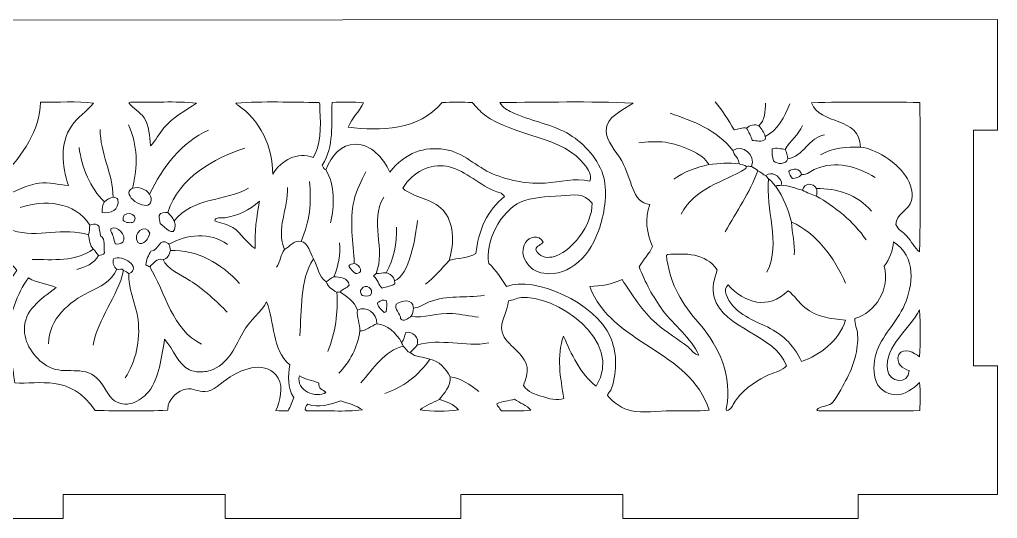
# Model space of a CAD drawing. Header units: centimetres. Extents: x -52.9 to 15.2, y -14.8 to 15.
# Drawn here: x -4.07 to 8.23, y 8.72 to 14.99 of the extents above; entities that cross this region are included whole.
import ezdxf

# ---------------------------------------------------------------- set-up
doc = ezdxf.new("R2010")
doc.units = ezdxf.units.CM
doc.header["$MEASUREMENT"] = 0
doc.layers.add('Camada 1', color=7, linetype='Continuous')

msp = doc.modelspace()

# ---------------------------------------------------------------- linework, layer by layer
at = {"layer": 'Camada 1', "lineweight": 9}
for points, knots in [([(-8.23961, 14.98022), (-8.23961, 14.98022), (-8.2396, 13.59937), (-8.2396, 13.59937), (-8.2396, 13.59937), (-8.2396, 13.59937), (-7.93961, 13.59937), (-7.93961, 13.59937), (-7.93961, 13.59937), (-7.93961, 13.59937), (-7.93961, 10.63598), (-7.93961, 10.63598), (-7.93961, 10.63598), (-7.93961, 10.63598), (-8.23959, 10.63598), (-8.23959, 10.63598), (-8.23959, 10.63598), (-8.23959, 10.63598), (-8.23958, 9.02087), (-8.23958, 9.02087), (-8.23958, 9.02087), (-8.23958, 9.02087), (-6.4817, 9.02086), (-6.4817, 9.02086), (-6.4817, 9.02086), (-6.4817, 9.02086), (-6.4817, 8.72079), (-6.4817, 8.72079), (-6.4817, 8.72079), (-6.4817, 8.72079), (-3.51831, 8.72079), (-3.51831, 8.72079), (-3.51831, 8.72079), (-3.51831, 8.72079), (-3.51831, 9.02084), (-3.51831, 9.02084), (-3.51831, 9.02084), (-3.51831, 9.02084), (-1.4817, 9.02083), (-1.4817, 9.02083), (-1.4817, 9.02083), (-1.4817, 9.02083), (-1.4817, 8.72079), (-1.4817, 8.72079), (-1.4817, 8.72079), (-1.4817, 8.72079), (1.48169, 8.72079), (1.48169, 8.72079), (1.48169, 8.72079), (1.48169, 8.72079), (1.48169, 9.02081), (1.48169, 9.02081), (1.48169, 9.02081), (1.48169, 9.02081), (3.5183, 9.0208), (3.5183, 9.0208), (3.5183, 9.0208), (3.5183, 9.0208), (3.5183, 8.72079), (3.5183, 8.72079), (3.5183, 8.72079), (3.5183, 8.72079), (6.48169, 8.72079), (6.48169, 8.72079), (6.48169, 8.72079), (6.48169, 8.72079), (6.48169, 9.02079), (6.48169, 9.02079), (6.48169, 9.02079), (6.48169, 9.02079), (8.23129, 9.02078), (8.23129, 9.02078), (8.23129, 9.02078), (8.23129, 9.02078), (8.23128, 10.63598), (8.23128, 10.63598), (8.23128, 10.63598), (8.23128, 10.63598), (7.93129, 10.63598), (7.93129, 10.63598), (7.93129, 10.63598), (7.93129, 10.63598), (7.93129, 13.59937), (7.93129, 13.59937), (7.93129, 13.59937), (7.93129, 13.59937), (8.23127, 13.59937), (8.23127, 13.59937), (8.23127, 13.59937), (8.23127, 13.59937), (8.23126, 14.98645), (8.23126, 14.98645), (8.23126, 14.98645), (8.23126, 14.98645), (-8.23961, 14.98022), (-8.23961, 14.98022)], [0, 0, 0, 0, 0.04, 0.04, 0.04, 0.04, 0.08, 0.08, 0.08, 0.08, 0.12, 0.12, 0.12, 0.12, 0.16, 0.16, 0.16, 0.16, 0.2, 0.2, 0.2, 0.2, 0.24, 0.24, 0.24, 0.24, 0.28, 0.28, 0.28, 0.28, 0.32, 0.32, 0.32, 0.32, 0.36, 0.36, 0.36, 0.36, 0.4, 0.4, 0.4, 0.4, 0.44, 0.44, 0.44, 0.44, 0.48, 0.48, 0.48, 0.48, 0.52, 0.52, 0.52, 0.52, 0.56, 0.56, 0.56, 0.56, 0.6, 0.6, 0.6, 0.6, 0.64, 0.64, 0.64, 0.64, 0.68, 0.68, 0.68, 0.68, 0.72, 0.72, 0.72, 0.72, 0.76, 0.76, 0.76, 0.76, 0.8, 0.8, 0.8, 0.8, 0.84, 0.84, 0.84, 0.84, 0.88, 0.88, 0.88, 0.88, 0.92, 0.92, 0.92, 0.92, 1, 1, 1, 1]), ([(-2.66923, 13.94949), (-2.6808, 13.94864), (-2.68965, 13.94437), (-2.69365, 13.94017), (-2.69365, 13.94017), (-2.63314, 13.87124), (-2.55484, 13.82897), (-2.50156, 13.75256), (-2.50156, 13.75256), (-2.42882, 13.64821), (-2.43575, 13.52777), (-2.42142, 13.40225), (-2.42142, 13.40225), (-2.35213, 13.46523), (-2.31524, 13.55448), (-2.25302, 13.62556), (-2.25302, 13.62556), (-2.13456, 13.76096), (-1.98039, 13.8421), (-1.83984, 13.93823), (-1.83984, 13.93823), (-2.10967, 13.96441), (-2.39388, 13.94208), (-2.66923, 13.94948)], [0, 0, 0, 0, 0.14285714, 0.14285714, 0.14285714, 0.14285714, 0.28571429, 0.28571429, 0.28571429, 0.28571429, 0.42857143, 0.42857143, 0.42857143, 0.42857143, 0.57142857, 0.57142857, 0.57142857, 0.57142857, 0.71428571, 0.71428571, 0.71428571, 0.71428571, 1, 1, 1, 1]), ([(1.3368, 11.96236), (1.44425, 11.99372), (1.57955, 11.98814), (1.67185, 12.04678), (1.67185, 12.04678), (1.7016, 12.32674), (1.81477, 12.60145), (2.03316, 12.76369), (2.03316, 12.76369), (1.99845, 12.81781), (1.94813, 12.81491), (1.89327, 12.83915), (1.89327, 12.83915), (1.70291, 12.92311), (1.49994, 13.11481), (1.30428, 13.14462), (1.30428, 13.14462), (1.09556, 13.17641), (0.8865, 13.08169), (0.75124, 12.8678), (0.75124, 12.8678), (0.90264, 12.74203), (1.1214, 12.74231), (1.25893, 12.59245), (1.25893, 12.59245), (1.39318, 12.44612), (1.40471, 12.193), (1.33679, 11.96236)], [0, 0, 0, 0, 0.125, 0.125, 0.125, 0.125, 0.25, 0.25, 0.25, 0.25, 0.375, 0.375, 0.375, 0.375, 0.5, 0.5, 0.5, 0.5, 0.625, 0.625, 0.625, 0.625, 0.75, 0.75, 0.75, 0.75, 1, 1, 1, 1]), ([(-0.54709, 10.51202), (-0.47432, 10.46263), (-0.38051, 10.45822), (-0.30385, 10.41984), (-0.30385, 10.41984), (-0.31388, 10.35171), (-0.25382, 10.33549), (-0.21398, 10.30427), (-0.21398, 10.30427), (-0.33353, 10.22306), (-0.5964, 10.32684), (-0.5471, 10.51202)], [0, 0, 0, 0, 0.25, 0.25, 0.25, 0.25, 0.5, 0.5, 0.5, 0.5, 1, 1, 1, 1])]:
    msp.add_open_spline(points, degree=3, knots=knots, dxfattribs=at)
at = {"layer": 'Camada 1', "color": 250, "lineweight": 9}
for points, knots in [([(-5.84061, 13.44572), (-5.58933, 13.33061), (-5.14318, 13.29551), (-4.88584, 13.03029), (-4.88584, 13.03029), (-4.66137, 12.7989), (-4.60513, 12.48941), (-4.574, 12.16245), (-4.574, 12.16245), (-4.5521, 11.93269), (-4.53189, 11.71153), (-4.57265, 11.48), (-4.57265, 11.48), (-4.51227, 11.40497), (-4.42736, 11.33805), (-4.36826, 11.25804), (-4.36826, 11.25804), (-4.26955, 11.43781), (-4.22616, 11.66405), (-4.10315, 11.83603), (-4.10315, 11.83603), (-4.15677, 11.91498), (-4.20025, 11.93883), (-4.24904, 11.99591), (-4.24904, 11.99591), (-4.44018, 12.21953), (-4.46861, 12.58138), (-4.25406, 12.75293), (-4.25406, 12.75293), (-4.15184, 12.83467), (-3.95142, 12.91475), (-3.81846, 12.93299), (-3.81846, 12.93299), (-3.69434, 12.95), (-3.58123, 12.91316), (-3.45271, 12.9017), (-3.45271, 12.9017), (-3.53531, 13.15401), (-3.56348, 13.42575), (-3.41415, 13.64754), (-3.41415, 13.64754), (-3.33756, 13.76128), (-3.22623, 13.83176), (-3.13537, 13.93449), (-3.13537, 13.93449), (-3.34512, 13.96892), (-3.58435, 13.94045), (-3.80531, 13.94885), (-3.80531, 13.94885), (-3.80462, 13.59311), (-4.04327, 13.27801), (-4.26275, 13.03099), (-4.26275, 13.03099), (-4.41093, 13.2876), (-4.5593, 13.68695), (-4.31688, 13.93996), (-4.31688, 13.93996), (-4.46086, 13.95714), (-4.62974, 13.94948), (-4.79926, 13.94948), (-4.79926, 13.94948), (-4.96164, 13.94949), (-5.13867, 13.97457), (-5.27396, 13.94751), (-5.27396, 13.94751), (-5.35076, 13.93213), (-5.45816, 13.89209), (-5.49115, 13.80086), (-5.49115, 13.80086), (-5.21912, 13.88503), (-4.8836, 13.93029), (-4.61492, 13.80506), (-4.61492, 13.80506), (-4.64349, 13.73023), (-4.64644, 13.64602), (-4.66827, 13.57116), (-4.66827, 13.57116), (-4.92959, 13.66331), (-5.25886, 13.717), (-5.53349, 13.64116), (-5.53349, 13.64116), (-5.64651, 13.60994), (-5.76985, 13.56242), (-5.84865, 13.46145), (-5.84865, 13.46145), (-5.84758, 13.45644), (-5.84416, 13.45108), (-5.84061, 13.44572)], [0, 0, 0, 0, 0.04347826, 0.04347826, 0.04347826, 0.04347826, 0.08695652, 0.08695652, 0.08695652, 0.08695652, 0.13043478, 0.13043478, 0.13043478, 0.13043478, 0.17391304, 0.17391304, 0.17391304, 0.17391304, 0.2173913, 0.2173913, 0.2173913, 0.2173913, 0.26086957, 0.26086957, 0.26086957, 0.26086957, 0.30434783, 0.30434783, 0.30434783, 0.30434783, 0.34782609, 0.34782609, 0.34782609, 0.34782609, 0.39130435, 0.39130435, 0.39130435, 0.39130435, 0.43478261, 0.43478261, 0.43478261, 0.43478261, 0.47826087, 0.47826087, 0.47826087, 0.47826087, 0.52173913, 0.52173913, 0.52173913, 0.52173913, 0.56521739, 0.56521739, 0.56521739, 0.56521739, 0.60869565, 0.60869565, 0.60869565, 0.60869565, 0.65217391, 0.65217391, 0.65217391, 0.65217391, 0.69565217, 0.69565217, 0.69565217, 0.69565217, 0.73913043, 0.73913043, 0.73913043, 0.73913043, 0.7826087, 0.7826087, 0.7826087, 0.7826087, 0.82608696, 0.82608696, 0.82608696, 0.82608696, 0.86956522, 0.86956522, 0.86956522, 0.86956522, 0.91304348, 0.91304348, 0.91304348, 0.91304348, 1, 1, 1, 1]), ([(-1.32022, 13.91139), (-1.33429, 13.91791), (-1.34063, 13.92842), (-1.3449, 13.93823), (-1.3449, 13.93823), (-1.00255, 13.96257), (-0.64465, 13.94578), (-0.29748, 13.94666), (-0.29748, 13.94666), (-0.28258, 13.91781), (-0.29498, 13.87974), (-0.29027, 13.84736), (-0.29027, 13.84736), (-0.27548, 13.64514), (-0.27834, 13.3856), (-0.37603, 13.25592), (-0.37603, 13.25592), (-0.57034, 13.32539), (-0.77492, 13.22438), (-0.8831, 13.04584), (-0.8831, 13.04584), (-0.8758, 13.37894), (-1.04706, 13.7309), (-1.32022, 13.91138)], [0, 0, 0, 0, 0.14285714, 0.14285714, 0.14285714, 0.14285714, 0.28571429, 0.28571429, 0.28571429, 0.28571429, 0.42857143, 0.42857143, 0.42857143, 0.42857143, 0.57142857, 0.57142857, 0.57142857, 0.57142857, 0.71428571, 0.71428571, 0.71428571, 0.71428571, 1, 1, 1, 1]), ([(-0.21405, 13.09982), (-0.14111, 13.28221), (-0.02077, 13.42049), (0.15506, 13.42028), (0.15506, 13.42028), (0.35498, 13.42011), (0.50165, 13.25427), (0.591, 13.06962), (0.591, 13.06962), (0.78246, 13.322), (1.03034, 13.3928), (1.27973, 13.35636), (1.27973, 13.35636), (1.50826, 13.32299), (1.68756, 13.13005), (1.88288, 13.04958), (1.88288, 13.04958), (2.09493, 12.96224), (2.33439, 12.91641), (2.54477, 12.93345), (2.54477, 12.93345), (2.73164, 12.94858), (2.91456, 12.99952), (3.10594, 12.95719), (3.10594, 12.95719), (3.13085, 13.03625), (3.08167, 13.10338), (3.04864, 13.14938), (3.04864, 13.14938), (2.77612, 13.52908), (2.15768, 13.5089), (1.77996, 13.79077), (1.77996, 13.79077), (1.72294, 13.83335), (1.67652, 13.88803), (1.62727, 13.94402), (1.62727, 13.94402), (1.50286, 13.95255), (1.37033, 13.95421), (1.24666, 13.94324), (1.24666, 13.94324), (0.95405, 13.59272), (0.46651, 13.58559), (0.06588, 13.63593), (0.06588, 13.63593), (0.11684, 13.74138), (0.20167, 13.83518), (0.25876, 13.93992), (0.25876, 13.93992), (0.13146, 13.96007), (-0.0067, 13.94712), (-0.13732, 13.94659), (-0.13732, 13.94659), (-0.14653, 13.67993), (-0.10935, 13.39195), (-0.25921, 13.15838), (-0.25921, 13.15838), (-0.25583, 13.13383), (-0.23696, 13.10793), (-0.21405, 13.09982)], [0, 0, 0, 0, 0.0625, 0.0625, 0.0625, 0.0625, 0.125, 0.125, 0.125, 0.125, 0.1875, 0.1875, 0.1875, 0.1875, 0.25, 0.25, 0.25, 0.25, 0.3125, 0.3125, 0.3125, 0.3125, 0.375, 0.375, 0.375, 0.375, 0.4375, 0.4375, 0.4375, 0.4375, 0.5, 0.5, 0.5, 0.5, 0.5625, 0.5625, 0.5625, 0.5625, 0.625, 0.625, 0.625, 0.625, 0.6875, 0.6875, 0.6875, 0.6875, 0.75, 0.75, 0.75, 0.75, 0.8125, 0.8125, 0.8125, 0.8125, 0.875, 0.875, 0.875, 0.875, 1, 1, 1, 1]), ([(1.83542, 11.92172), (1.92891, 11.84577), (1.98791, 11.72674), (2.05644, 11.6347), (2.05644, 11.6347), (2.40612, 11.772), (3.17375, 11.43203), (3.36407, 10.99878), (3.36407, 10.99878), (3.44066, 10.8244), (3.45505, 10.58444), (3.37952, 10.35517), (3.37952, 10.35517), (3.36847, 10.32014), (3.33387, 10.29922), (3.32627, 10.26338), (3.32627, 10.26338), (3.40401, 10.17342), (3.51938, 10.09475), (3.627, 10.07249), (3.627, 10.07249), (3.76362, 10.04423), (3.97192, 10.07175), (4.12323, 10.07175), (4.12323, 10.07175), (4.29406, 10.07175), (4.45969, 10.06448), (4.60679, 10.08071), (4.60679, 10.08071), (4.35983, 10.84321), (3.38314, 10.90096), (3.10305, 11.63251), (3.10305, 11.63251), (3.24048, 11.64126), (3.38323, 11.65742), (3.50985, 11.72229), (3.50985, 11.72229), (3.64115, 11.52608), (3.76237, 11.32425), (3.94177, 11.16825), (3.94177, 11.16825), (4.06916, 11.05745), (4.22098, 10.97232), (4.34408, 10.87012), (4.34408, 10.87012), (4.38419, 10.83686), (4.4183, 10.77519), (4.47583, 10.77124), (4.47583, 10.77124), (4.37416, 10.99423), (4.16553, 11.13901), (4.0205, 11.33752), (4.0205, 11.33752), (3.8976, 11.50572), (3.80162, 11.68193), (3.72529, 11.88143), (3.72529, 11.88143), (3.77355, 11.97047), (3.85378, 12.04223), (3.89484, 12.13712), (3.89484, 12.13712), (3.82009, 12.30148), (3.79112, 12.49191), (3.85947, 12.66315), (3.85947, 12.66315), (3.62961, 12.68972), (3.6364, 12.98809), (3.5063, 13.2107), (3.5063, 13.2107), (3.43245, 13.33703), (3.30878, 13.4599), (3.31072, 13.58972), (3.31072, 13.58972), (3.31346, 13.7731), (3.51492, 13.83959), (3.6509, 13.93823), (3.6509, 13.93823), (3.0992, 13.96123), (2.53063, 13.94839), (1.97498, 13.94469), (1.97498, 13.94469), (2.01539, 13.87226), (2.06939, 13.85071), (2.12468, 13.82386), (2.12468, 13.82386), (2.35296, 13.71295), (2.59318, 13.68328), (2.81385, 13.56199), (2.81385, 13.56199), (3.00148, 13.45888), (3.19353, 13.26979), (3.27039, 13.03851), (3.27039, 13.03851), (3.33367, 12.84804), (3.29222, 12.57196), (3.2289, 12.37338), (3.2289, 12.37338), (3.1233, 12.04198), (2.86138, 11.752), (2.52515, 11.79941), (2.52515, 11.79941), (2.33157, 11.82672), (2.2013, 12.0278), (2.29511, 12.18447), (2.29511, 12.18447), (2.33919, 12.25809), (2.46614, 12.2928), (2.51725, 12.19544), (2.51725, 12.19544), (2.49849, 12.15141), (2.42965, 12.15353), (2.42663, 12.09578), (2.42663, 12.09578), (2.46828, 11.99926), (2.55959, 11.99266), (2.62567, 12.00413), (2.62567, 12.00413), (2.87245, 12.04703), (3.14364, 12.41758), (3.13273, 12.68005), (3.13273, 12.68005), (3.0325, 12.81576), (2.90671, 12.78189), (2.74005, 12.77315), (2.74005, 12.77315), (2.56308, 12.76387), (2.3552, 12.74708), (2.24035, 12.69765), (2.24035, 12.69765), (1.98025, 12.58561), (1.77727, 12.17515), (1.83541, 11.92172)], [0, 0, 0, 0, 0.02941176, 0.02941176, 0.02941176, 0.02941176, 0.05882353, 0.05882353, 0.05882353, 0.05882353, 0.08823529, 0.08823529, 0.08823529, 0.08823529, 0.11764706, 0.11764706, 0.11764706, 0.11764706, 0.14705882, 0.14705882, 0.14705882, 0.14705882, 0.17647059, 0.17647059, 0.17647059, 0.17647059, 0.20588235, 0.20588235, 0.20588235, 0.20588235, 0.23529412, 0.23529412, 0.23529412, 0.23529412, 0.26470588, 0.26470588, 0.26470588, 0.26470588, 0.29411765, 0.29411765, 0.29411765, 0.29411765, 0.32352941, 0.32352941, 0.32352941, 0.32352941, 0.35294118, 0.35294118, 0.35294118, 0.35294118, 0.38235294, 0.38235294, 0.38235294, 0.38235294, 0.41176471, 0.41176471, 0.41176471, 0.41176471, 0.44117647, 0.44117647, 0.44117647, 0.44117647, 0.47058824, 0.47058824, 0.47058824, 0.47058824, 0.5, 0.5, 0.5, 0.5, 0.52941176, 0.52941176, 0.52941176, 0.52941176, 0.55882353, 0.55882353, 0.55882353, 0.55882353, 0.58823529, 0.58823529, 0.58823529, 0.58823529, 0.61764706, 0.61764706, 0.61764706, 0.61764706, 0.64705882, 0.64705882, 0.64705882, 0.64705882, 0.67647059, 0.67647059, 0.67647059, 0.67647059, 0.70588235, 0.70588235, 0.70588235, 0.70588235, 0.73529412, 0.73529412, 0.73529412, 0.73529412, 0.76470588, 0.76470588, 0.76470588, 0.76470588, 0.79411765, 0.79411765, 0.79411765, 0.79411765, 0.82352941, 0.82352941, 0.82352941, 0.82352941, 0.85294118, 0.85294118, 0.85294118, 0.85294118, 0.88235294, 0.88235294, 0.88235294, 0.88235294, 0.91176471, 0.91176471, 0.91176471, 0.91176471, 0.94117647, 0.94117647, 0.94117647, 0.94117647, 1, 1, 1, 1]), ([(6.50738, 13.38525), (6.70372, 13.3613), (6.94926, 13.2047), (7.07535, 13.02468), (7.07535, 13.02468), (7.14251, 12.92879), (7.19391, 12.77989), (7.13455, 12.67045), (7.13455, 12.67045), (7.08351, 12.57633), (6.95836, 12.54504), (6.95527, 12.41278), (6.95527, 12.41278), (6.97772, 12.34907), (7.04533, 12.31626), (7.08948, 12.26882), (7.08948, 12.26882), (7.15273, 12.2008), (7.18898, 12.11712), (7.25289, 12.06801), (7.25289, 12.06801), (7.26551, 12.6913), (7.25854, 13.32094), (7.2564, 13.94574), (7.2564, 13.94574), (6.80387, 13.94945), (6.34098, 13.9571), (5.89266, 13.94193), (5.89266, 13.94193), (5.99761, 13.65312), (6.50441, 13.77549), (6.50738, 13.38525)], [0, 0, 0, 0, 0.11111111, 0.11111111, 0.11111111, 0.11111111, 0.22222222, 0.22222222, 0.22222222, 0.22222222, 0.33333333, 0.33333333, 0.33333333, 0.33333333, 0.44444444, 0.44444444, 0.44444444, 0.44444444, 0.55555556, 0.55555556, 0.55555556, 0.55555556, 0.66666667, 0.66666667, 0.66666667, 0.66666667, 0.77777778, 0.77777778, 0.77777778, 0.77777778, 1, 1, 1, 1]), ([(5.98502, 10.07175), (5.97379, 10.07221), (5.96389, 10.07743), (5.95856, 10.08353), (5.95856, 10.08353), (6.00718, 10.13719), (6.08653, 10.12026), (6.14439, 10.16615), (6.14439, 10.16615), (6.19139, 10.20355), (6.28106, 10.37662), (6.32202, 10.44859), (6.32202, 10.44859), (6.42503, 10.6296), (6.4838, 10.85421), (6.47325, 11.02432), (6.47325, 11.02432), (6.4684, 11.10214), (6.43404, 11.16773), (6.43913, 11.23179), (6.43913, 11.23179), (6.69507, 11.30845), (6.88878, 11.60341), (6.80469, 11.88729), (6.80469, 11.88729), (6.87566, 11.97513), (6.9155, 12.08421), (6.92338, 12.19664), (6.92338, 12.19664), (7.21686, 12.00688), (7.16801, 11.63713), (7.06372, 11.40504), (7.06372, 11.40504), (6.96214, 11.17912), (6.77077, 11.01), (6.70536, 10.79353), (6.70536, 10.79353), (6.6695, 10.67479), (6.66743, 10.53904), (6.70526, 10.44005), (6.70526, 10.44005), (6.75921, 10.29894), (6.89617, 10.27633), (6.95619, 10.27509), (6.95619, 10.27509), (7.07371, 10.27273), (7.16805, 10.34984), (7.2519, 10.42777), (7.2519, 10.42777), (7.26666, 10.31414), (7.25801, 10.19162), (7.2564, 10.07549), (7.2564, 10.07549), (6.83369, 10.06678), (6.40863, 10.07426), (5.98502, 10.07175)], [0, 0, 0, 0, 0.06666667, 0.06666667, 0.06666667, 0.06666667, 0.13333333, 0.13333333, 0.13333333, 0.13333333, 0.2, 0.2, 0.2, 0.2, 0.26666667, 0.26666667, 0.26666667, 0.26666667, 0.33333333, 0.33333333, 0.33333333, 0.33333333, 0.4, 0.4, 0.4, 0.4, 0.46666667, 0.46666667, 0.46666667, 0.46666667, 0.53333333, 0.53333333, 0.53333333, 0.53333333, 0.6, 0.6, 0.6, 0.6, 0.66666667, 0.66666667, 0.66666667, 0.66666667, 0.73333333, 0.73333333, 0.73333333, 0.73333333, 0.8, 0.8, 0.8, 0.8, 0.86666667, 0.86666667, 0.86666667, 0.86666667, 1, 1, 1, 1]), ([(4.08375, 12.03602), (4.07829, 12.03471), (4.07306, 12.03122), (4.06783, 12.02759), (4.06783, 12.02759), (4.0991, 11.71552), (4.23877, 11.44974), (4.43871, 11.21895), (4.43871, 11.21895), (4.70188, 10.91521), (4.88063, 10.59806), (4.83234, 10.16062), (4.83234, 10.16062), (4.82933, 10.13236), (4.81598, 10.10403), (4.82409, 10.07549), (4.82409, 10.07549), (4.89333, 10.08325), (4.91005, 10.1658), (4.94525, 10.21145), (4.94525, 10.21145), (5.06691, 10.36918), (5.22187, 10.46411), (5.36248, 10.52652), (5.36248, 10.52652), (5.43521, 10.5588), (5.52286, 10.5746), (5.57821, 10.63683), (5.57821, 10.63683), (5.43547, 11.03448), (4.78298, 11.09537), (4.66832, 11.4992), (4.66832, 11.4992), (4.63391, 11.62041), (4.67196, 11.71816), (4.7046, 11.84262), (4.7046, 11.84262), (4.56152, 12.06078), (4.3022, 12.04875), (4.08375, 12.03602)], [0, 0, 0, 0, 0.09090909, 0.09090909, 0.09090909, 0.09090909, 0.18181818, 0.18181818, 0.18181818, 0.18181818, 0.27272727, 0.27272727, 0.27272727, 0.27272727, 0.36363636, 0.36363636, 0.36363636, 0.36363636, 0.45454545, 0.45454545, 0.45454545, 0.45454545, 0.54545455, 0.54545455, 0.54545455, 0.54545455, 0.63636364, 0.63636364, 0.63636364, 0.63636364, 0.72727273, 0.72727273, 0.72727273, 0.72727273, 0.81818182, 0.81818182, 0.81818182, 0.81818182, 1, 1, 1, 1]), ([(-0.84293, 10.07598), (-0.79326, 10.06777), (-0.74083, 10.07182), (-0.6907, 10.07348), (-0.6907, 10.07348), (-0.6557, 10.12153), (-0.64281, 10.18485), (-0.61806, 10.23808), (-0.61806, 10.23808), (-0.70096, 10.3605), (-0.68943, 10.51114), (-0.66845, 10.64907), (-0.66845, 10.64907), (-0.89753, 10.85209), (-0.85881, 11.18716), (-0.95949, 11.43929), (-0.95949, 11.43929), (-1.02477, 11.31342), (-1.17246, 11.21651), (-1.25868, 11.05272), (-1.25868, 11.05272), (-1.36626, 10.84836), (-1.47343, 10.61281), (-1.71466, 10.56769), (-1.71466, 10.56769), (-1.76587, 10.55813), (-1.85739, 10.5541), (-1.92773, 10.58652), (-1.92773, 10.58652), (-2.0747, 10.65433), (-2.12956, 10.84271), (-2.24211, 10.9702), (-2.24211, 10.9702), (-2.28697, 10.73952), (-2.30631, 10.48891), (-2.44197, 10.31612), (-2.44197, 10.31612), (-2.51392, 10.22454), (-2.69852, 10.08628), (-2.87096, 10.19819), (-2.87096, 10.19819), (-2.96359, 10.25826), (-3.00027, 10.40036), (-3.09313, 10.48415), (-3.09313, 10.48415), (-3.27261, 10.64618), (-3.49242, 10.52253), (-3.6923, 10.62081), (-3.6923, 10.62081), (-3.85962, 10.70308), (-4.00126, 10.90103), (-4.00582, 11.07995), (-4.00582, 11.07995), (-4.01246, 11.33963), (-3.81008, 11.46187), (-3.60809, 11.62246), (-3.60809, 11.62246), (-3.71748, 11.6704), (-3.84699, 11.67474), (-3.95375, 11.74113), (-3.95375, 11.74113), (-4.11219, 11.53737), (-4.16916, 11.26947), (-4.24828, 11.02418), (-4.24828, 11.02418), (-4.1638, 10.83647), (-4.16051, 10.62251), (-4.12794, 10.42305), (-4.12794, 10.42305), (-3.81724, 10.40005), (-3.43611, 10.54098), (-3.11591, 10.07725), (-3.11591, 10.07725), (-2.81534, 10.06907), (-2.50626, 10.06611), (-2.2068, 10.07874), (-2.2068, 10.07874), (-2.19977, 10.09962), (-2.20171, 10.1222), (-2.19738, 10.14343), (-2.19738, 10.14343), (-2.16753, 10.23413), (-2.07418, 10.33087), (-1.97431, 10.34611), (-1.97431, 10.34611), (-1.88197, 10.36018), (-1.81847, 10.30973), (-1.73824, 10.31305), (-1.73824, 10.31305), (-1.6218, 10.31789), (-1.54499, 10.41656), (-1.41985, 10.49815), (-1.41985, 10.49815), (-1.2594, 10.60279), (-0.94707, 10.71472), (-0.81374, 10.48161), (-0.81374, 10.48161), (-0.74642, 10.36385), (-0.7932, 10.19917), (-0.84293, 10.07598)], [0, 0, 0, 0, 0.03846154, 0.03846154, 0.03846154, 0.03846154, 0.07692308, 0.07692308, 0.07692308, 0.07692308, 0.11538462, 0.11538462, 0.11538462, 0.11538462, 0.15384615, 0.15384615, 0.15384615, 0.15384615, 0.19230769, 0.19230769, 0.19230769, 0.19230769, 0.23076923, 0.23076923, 0.23076923, 0.23076923, 0.26923077, 0.26923077, 0.26923077, 0.26923077, 0.30769231, 0.30769231, 0.30769231, 0.30769231, 0.34615385, 0.34615385, 0.34615385, 0.34615385, 0.38461538, 0.38461538, 0.38461538, 0.38461538, 0.42307692, 0.42307692, 0.42307692, 0.42307692, 0.46153846, 0.46153846, 0.46153846, 0.46153846, 0.5, 0.5, 0.5, 0.5, 0.53846154, 0.53846154, 0.53846154, 0.53846154, 0.57692308, 0.57692308, 0.57692308, 0.57692308, 0.61538462, 0.61538462, 0.61538462, 0.61538462, 0.65384615, 0.65384615, 0.65384615, 0.65384615, 0.69230769, 0.69230769, 0.69230769, 0.69230769, 0.73076923, 0.73076923, 0.73076923, 0.73076923, 0.76923077, 0.76923077, 0.76923077, 0.76923077, 0.80769231, 0.80769231, 0.80769231, 0.80769231, 0.84615385, 0.84615385, 0.84615385, 0.84615385, 0.88461538, 0.88461538, 0.88461538, 0.88461538, 0.92307692, 0.92307692, 0.92307692, 0.92307692, 1, 1, 1, 1]), ([(4.8197, 11.53345), (4.88901, 11.32122), (5.15283, 11.20907), (5.29918, 11.14342), (5.29918, 11.14342), (5.50797, 11.04979), (5.66585, 10.91383), (5.76568, 10.69074), (5.76568, 10.69074), (6.00084, 10.77537), (6.2377, 10.94897), (6.31863, 11.20971), (6.31863, 11.20971), (6.13581, 11.22989), (5.95945, 11.2477), (5.80972, 11.36951), (5.80972, 11.36951), (5.73074, 11.43383), (5.68281, 11.52015), (5.59837, 11.57998), (5.59837, 11.57998), (5.34815, 11.33441), (5.04939, 11.42441), (4.84368, 11.65459), (4.84368, 11.65459), (4.80865, 11.62803), (4.8001, 11.57412), (4.81969, 11.53345)], [0, 0, 0, 0, 0.125, 0.125, 0.125, 0.125, 0.25, 0.25, 0.25, 0.25, 0.375, 0.375, 0.375, 0.375, 0.5, 0.5, 0.5, 0.5, 0.625, 0.625, 0.625, 0.625, 0.75, 0.75, 0.75, 0.75, 1, 1, 1, 1]), ([(2.00109, 11.05812), (2.05624, 10.88762), (2.28831, 10.80041), (2.31585, 10.61714), (2.31585, 10.61714), (2.32654, 10.54602), (2.29995, 10.47236), (2.26944, 10.39056), (2.26944, 10.39056), (2.33065, 10.30053), (2.41796, 10.28035), (2.4875, 10.25781), (2.4875, 10.25781), (2.58422, 10.22644), (2.70119, 10.19018), (2.7797, 10.22863), (2.7797, 10.22863), (2.73394, 10.48097), (2.68344, 10.76464), (2.77453, 11.00979), (2.77453, 11.00979), (2.87085, 10.7862), (2.9853, 10.53459), (3.18443, 10.3816), (3.18443, 10.3816), (3.55128, 10.95514), (2.64871, 11.54569), (2.24117, 11.49369), (2.24117, 11.49369), (2.18481, 11.4865), (2.13339, 11.46148), (2.08326, 11.45252), (2.08326, 11.45252), (2.07409, 11.31593), (1.97169, 11.19665), (2.00108, 11.05812)], [0, 0, 0, 0, 0.1, 0.1, 0.1, 0.1, 0.2, 0.2, 0.2, 0.2, 0.3, 0.3, 0.3, 0.3, 0.4, 0.4, 0.4, 0.4, 0.5, 0.5, 0.5, 0.5, 0.6, 0.6, 0.6, 0.6, 0.7, 0.7, 0.7, 0.7, 0.8, 0.8, 0.8, 0.8, 1, 1, 1, 1]), ([(6.8472, 10.58518), (6.87044, 10.42594), (7.11168, 10.39585), (7.12127, 10.57682), (7.12127, 10.57682), (7.041, 10.59785), (6.94827, 10.66978), (6.98926, 10.77886), (6.98926, 10.77886), (7.05872, 10.87743), (7.18406, 10.80264), (7.2519, 10.74862), (7.2519, 10.74862), (7.26383, 10.94114), (7.26383, 11.14561), (7.2519, 11.33868), (7.2519, 11.33868), (7.12604, 11.0928), (6.81298, 10.89718), (6.84719, 10.58518)], [0, 0, 0, 0, 0.16666667, 0.16666667, 0.16666667, 0.16666667, 0.33333333, 0.33333333, 0.33333333, 0.33333333, 0.5, 0.5, 0.5, 0.5, 0.66666667, 0.66666667, 0.66666667, 0.66666667, 1, 1, 1, 1]), ([(1.21084, 10.21286), (1.12912, 10.17677), (1.03852, 10.13596), (0.97174, 10.08505), (0.97174, 10.08505), (1.12294, 10.06194), (1.29982, 10.06505), (1.45162, 10.08346), (1.45162, 10.08346), (1.39228, 10.15243), (1.29893, 10.19593), (1.21084, 10.21286)], [0, 0, 0, 0, 0.25, 0.25, 0.25, 0.25, 0.5, 0.5, 0.5, 0.5, 1, 1, 1, 1]), ([(1.95376, 10.12678), (1.96762, 10.10932), (1.97728, 10.08681), (1.99501, 10.07362), (1.99501, 10.07362), (2.11767, 10.07426), (2.24449, 10.06293), (2.36503, 10.07948), (2.36503, 10.07948), (2.31139, 10.14167), (2.22299, 10.16936), (2.15887, 10.22069), (2.15887, 10.22069), (2.08606, 10.19448), (2.00529, 10.19416), (1.93597, 10.16174), (1.93597, 10.16174), (1.93269, 10.15356), (1.94195, 10.14061), (1.95375, 10.12678)], [0, 0, 0, 0, 0.16666667, 0.16666667, 0.16666667, 0.16666667, 0.33333333, 0.33333333, 0.33333333, 0.33333333, 0.5, 0.5, 0.5, 0.5, 0.66666667, 0.66666667, 0.66666667, 0.66666667, 1, 1, 1, 1]), ([(-0.46031, 10.07175), (-0.49407, 10.08449), (-0.45893, 10.13899), (-0.44144, 10.15677), (-0.44144, 10.15677), (-0.30434, 10.10237), (-0.15793, 10.15229), (-0.02678, 10.19871), (-0.02678, 10.19871), (0.06417, 10.16411), (0.16998, 10.14118), (0.24447, 10.08322), (0.24447, 10.08322), (0.01563, 10.05662), (-0.22637, 10.0793), (-0.46031, 10.07175)], [0, 0, 0, 0, 0.2, 0.2, 0.2, 0.2, 0.4, 0.4, 0.4, 0.4, 0.6, 0.6, 0.6, 0.6, 1, 1, 1, 1])]:
    msp.add_open_spline(points, degree=3, knots=knots, dxfattribs=at)
at = {"layer": 'Camada 1', "color": 240, "lineweight": 9}
for points, knots in [([(5.07648, 13.62211), (5.02431, 13.63445), (4.97227, 13.6093), (4.92053, 13.60281), (4.92053, 13.60281), (4.84711, 13.72402), (4.77212, 13.84436), (4.68334, 13.95375)], [0, 0, 0, 0, 0.33333333, 0.33333333, 0.33333333, 0.33333333, 1, 1, 1, 1]), ([(5.07648, 13.62211), (5.10435, 13.57381), (5.12946, 13.52128), (5.14816, 13.4677), (5.14816, 13.4677), (5.19975, 13.46452), (5.26676, 13.44663), (5.3116, 13.48198), (5.3116, 13.48198), (5.31542, 13.49348), (5.3116, 13.51038), (5.3116, 13.51807)], [0, 0, 0, 0, 0.25, 0.25, 0.25, 0.25, 0.5, 0.5, 0.5, 0.5, 1, 1, 1, 1]), ([(3.72085, 13.43725), (3.81405, 13.44875), (3.95171, 13.46131), (4.05186, 13.44498), (4.05186, 13.44498), (4.24547, 13.41344), (4.52871, 13.31021), (4.60274, 13.16512)], [0, 0, 0, 0, 0.33333333, 0.33333333, 0.33333333, 0.33333333, 1, 1, 1, 1]), ([(5.59557, 13.23867), (5.57651, 13.16311), (5.46097, 13.16699), (5.41554, 13.21172), (5.41554, 13.21172), (5.40098, 13.26016), (5.39331, 13.31226), (5.39884, 13.36363), (5.39884, 13.36363), (5.45292, 13.38211), (5.50886, 13.36034), (5.56313, 13.35516)], [0, 0, 0, 0, 0.25, 0.25, 0.25, 0.25, 0.5, 0.5, 0.5, 0.5, 1, 1, 1, 1]), ([(5.76543, 13.04073), (5.84198, 13.03427), (5.88592, 13.08768), (5.94755, 13.11291), (5.94755, 13.11291), (6.18863, 13.21151), (6.46681, 13.14871), (6.69346, 13.00376)], [0, 0, 0, 0, 0.33333333, 0.33333333, 0.33333333, 0.33333333, 1, 1, 1, 1]), ([(0.1432, 11.92736), (0.12584, 12.18415), (0.08038, 12.45586), (0.13997, 12.7172), (0.13997, 12.7172), (0.16482, 12.82624), (0.23346, 12.9695), (0.28914, 13.07318)], [0, 0, 0, 0, 0.33333333, 0.33333333, 0.33333333, 0.33333333, 1, 1, 1, 1]), ([(5.07608, 13.14215), (5.07375, 13.13577), (5.07144, 13.12578), (5.06773, 13.11545), (5.06773, 13.11545), (4.78919, 12.94065), (4.41991, 12.87482), (4.25336, 12.5419)], [0, 0, 0, 0, 0.33333333, 0.33333333, 0.33333333, 0.33333333, 1, 1, 1, 1]), ([(5.31893, 13.02722), (5.39523, 13.08447), (5.48447, 13.02686), (5.51694, 12.94403), (5.51694, 12.94403), (5.51767, 12.932), (5.51304, 12.9174), (5.51169, 12.90667)], [0, 0, 0, 0, 0.33333333, 0.33333333, 0.33333333, 0.33333333, 1, 1, 1, 1]), ([(5.76543, 13.04073), (5.75263, 13.11841), (5.65181, 13.1261), (5.60777, 13.08077), (5.60777, 13.08077), (5.60777, 13.04715), (5.63252, 13.01332), (5.65395, 12.9906), (5.65395, 12.9906), (5.69297, 12.99593), (5.74059, 13.00136), (5.76542, 13.04073)], [0, 0, 0, 0, 0.25, 0.25, 0.25, 0.25, 0.5, 0.5, 0.5, 0.5, 1, 1, 1, 1]), ([(-2.43125, 12.79519), (-2.4134, 12.76055), (-2.40094, 12.72344), (-2.41971, 12.68636), (-2.41971, 12.68636), (-2.47338, 12.56988), (-2.8115, 12.78743), (-2.64688, 12.86857)], [0, 0, 0, 0, 0.33333333, 0.33333333, 0.33333333, 0.33333333, 1, 1, 1, 1]), ([(-2.99926, 12.69924), (-3.02611, 12.65945), (-3.03407, 12.61059), (-3.02664, 12.56264), (-3.02664, 12.56264), (-2.92759, 12.54398), (-2.80644, 12.59263), (-2.83122, 12.72506), (-2.83122, 12.72506), (-2.8391, 12.75378), (-2.86869, 12.74986), (-2.89013, 12.75431)], [0, 0, 0, 0, 0.25, 0.25, 0.25, 0.25, 0.5, 0.5, 0.5, 0.5, 1, 1, 1, 1]), ([(-1.6121, 12.45794), (-1.52838, 12.42513), (-1.4543, 12.41839), (-1.38401, 12.3731), (-1.38401, 12.3731), (-1.27413, 12.30229), (-1.20941, 12.17289), (-1.10248, 12.11077), (-1.10248, 12.11077), (-1.11704, 12.30709), (-1.08191, 12.51883), (-1.04837, 12.70541), (-1.04837, 12.70541), (-1.17844, 12.59023), (-1.31811, 12.52084), (-1.48655, 12.49826), (-1.48655, 12.49826), (-1.52516, 12.49308), (-1.60971, 12.50874), (-1.61211, 12.45794)], [0, 0, 0, 0, 0.16666667, 0.16666667, 0.16666667, 0.16666667, 0.33333333, 0.33333333, 0.33333333, 0.33333333, 0.5, 0.5, 0.5, 0.5, 0.66666667, 0.66666667, 0.66666667, 0.66666667, 1, 1, 1, 1]), ([(-2.7639, 12.46359), (-2.72879, 12.43289), (-2.66966, 12.42753), (-2.62877, 12.44446), (-2.62877, 12.44446), (-2.5504, 12.57048), (-2.79973, 12.59295), (-2.7639, 12.46358)], [0, 0, 0, 0, 0.33333333, 0.33333333, 0.33333333, 0.33333333, 1, 1, 1, 1]), ([(-2.12094, 12.45794), (-2.11904, 12.44485), (-2.11845, 12.43056), (-2.11151, 12.4191), (-2.11151, 12.4191), (-2.1102, 12.41204), (-2.10918, 12.40379), (-2.10987, 12.39617), (-2.10987, 12.39617), (-2.12499, 12.23262), (-2.23422, 12.38439), (-2.29865, 12.42524), (-2.29865, 12.42524), (-2.30571, 12.45847), (-2.31055, 12.49209), (-2.31315, 12.52656), (-2.31315, 12.52656), (-2.29437, 12.56801), (-2.23951, 12.56405), (-2.20181, 12.56518)], [0, 0, 0, 0, 0.16666667, 0.16666667, 0.16666667, 0.16666667, 0.33333333, 0.33333333, 0.33333333, 0.33333333, 0.5, 0.5, 0.5, 0.5, 0.66666667, 0.66666667, 0.66666667, 0.66666667, 1, 1, 1, 1]), ([(-2.57851, 12.18845), (-2.51362, 12.13518), (-2.44012, 12.23908), (-2.42882, 12.30226), (-2.42882, 12.30226), (-2.48061, 12.44259), (-2.65654, 12.29309), (-2.57851, 12.18845)], [0, 0, 0, 0, 0.33333333, 0.33333333, 0.33333333, 0.33333333, 1, 1, 1, 1]), ([(-3.18313, 12.40612), (-3.15345, 12.41977), (-3.12013, 12.41935), (-3.08982, 12.40954), (-3.08982, 12.40954), (-3.08386, 12.40379), (-3.0746, 12.39871), (-3.06589, 12.38682), (-3.06589, 12.38682), (-3.06589, 12.34734), (-3.05268, 12.3108), (-3.04928, 12.27199), (-3.04928, 12.27199), (-2.97549, 12.22599), (-3.0172, 12.12922), (-3.00067, 12.05732), (-3.00067, 12.05732), (-3.00806, 12.02265), (-3.04804, 12.0296), (-3.07269, 12.02515)], [0, 0, 0, 0, 0.16666667, 0.16666667, 0.16666667, 0.16666667, 0.33333333, 0.33333333, 0.33333333, 0.33333333, 0.5, 0.5, 0.5, 0.5, 0.66666667, 0.66666667, 0.66666667, 0.66666667, 1, 1, 1, 1]), ([(-2.91905, 12.32812), (-2.88848, 12.28152), (-2.87991, 12.22288), (-2.86432, 12.17127), (-2.86432, 12.17127), (-2.83118, 12.16006), (-2.79546, 12.17318), (-2.76637, 12.19067), (-2.76637, 12.19067), (-2.71009, 12.27944), (-2.84605, 12.40837), (-2.91882, 12.35962), (-2.91882, 12.35962), (-2.92178, 12.35041), (-2.92083, 12.33909), (-2.91905, 12.32812)], [0, 0, 0, 0, 0.2, 0.2, 0.2, 0.2, 0.4, 0.4, 0.4, 0.4, 0.6, 0.6, 0.6, 0.6, 1, 1, 1, 1]), ([(-2.4294, 11.88277), (-2.44561, 11.88923), (-2.4654, 11.89145), (-2.477, 11.90718), (-2.477, 11.90718), (-2.47516, 11.96659), (-2.44459, 12.02804), (-2.41409, 12.07906), (-2.41409, 12.07906), (-2.31251, 12.07708), (-2.31098, 12.25869), (-2.19678, 12.17254), (-2.19678, 12.17254), (-2.19385, 12.17081), (-2.19093, 12.16901), (-2.188, 12.16725)], [0, 0, 0, 0, 0.2, 0.2, 0.2, 0.2, 0.4, 0.4, 0.4, 0.4, 0.6, 0.6, 0.6, 0.6, 1, 1, 1, 1]), ([(-2.84278, 11.84975), (-2.88144, 11.87797), (-2.90117, 11.93548), (-2.8851, 11.98307), (-2.8851, 11.98307), (-2.7783, 12.04216), (-2.52102, 11.8755), (-2.69092, 11.7926)], [0, 0, 0, 0, 0.33333333, 0.33333333, 0.33333333, 0.33333333, 1, 1, 1, 1]), ([(-2.26163, 11.97252), (-2.21976, 11.85734), (-2.03693, 11.77842), (-1.92224, 11.70698), (-1.92224, 11.70698), (-1.7618, 11.60704), (-1.57625, 11.43936), (-1.45591, 11.31042)], [0, 0, 0, 0, 0.33333333, 0.33333333, 0.33333333, 0.33333333, 1, 1, 1, 1]), ([(-3.70269, 10.91418), (-3.69858, 11.22971), (-3.43845, 11.44325), (-3.19559, 11.56315), (-3.19559, 11.56315), (-3.06263, 11.62246), (-2.90698, 11.70056), (-2.84279, 11.84975)], [0, 0, 0, 0, 0.33333333, 0.33333333, 0.33333333, 0.33333333, 1, 1, 1, 1]), ([(0.1432, 11.92736), (0.12091, 11.91255), (0.08718, 11.91872), (0.07512, 11.88852), (0.07512, 11.88852), (0.0952, 11.85331), (0.12653, 11.82322), (0.15647, 11.79736), (0.15647, 11.79736), (0.17893, 11.79066), (0.20723, 11.80139), (0.22021, 11.82185), (0.22021, 11.82185), (0.22192, 11.83211), (0.22175, 11.8428), (0.22175, 11.85035), (0.22175, 11.85035), (0.20712, 11.88651), (0.17794, 11.91459), (0.1432, 11.92736)], [0, 0, 0, 0, 0.16666667, 0.16666667, 0.16666667, 0.16666667, 0.33333333, 0.33333333, 0.33333333, 0.33333333, 0.5, 0.5, 0.5, 0.5, 0.66666667, 0.66666667, 0.66666667, 0.66666667, 1, 1, 1, 1]), ([(-2.69092, 11.7926), (-2.7144, 11.62863), (-2.59892, 11.41326), (-2.57696, 11.21687), (-2.57696, 11.21687), (-2.54656, 10.94498), (-2.60297, 10.70238), (-2.73761, 10.48521)], [0, 0, 0, 0, 0.33333333, 0.33333333, 0.33333333, 0.33333333, 1, 1, 1, 1]), ([(-0.1132, 11.75521), (-0.04229, 11.75694), (0.06447, 11.74254), (0.07854, 11.6523), (0.07854, 11.6523), (0.04833, 11.61212), (-0.00443, 11.60333), (-0.03562, 11.56471)], [0, 0, 0, 0, 0.33333333, 0.33333333, 0.33333333, 0.33333333, 1, 1, 1, 1]), ([(0.64917, 11.70621), (0.64631, 11.69347), (0.65512, 11.68126), (0.65131, 11.66828), (0.65131, 11.66828), (0.60655, 11.63262), (0.54517, 11.63547), (0.49396, 11.61282), (0.49396, 11.61282), (0.44938, 11.65198), (0.43396, 11.72698), (0.384, 11.76649), (0.384, 11.76649), (0.39409, 11.77733), (0.40704, 11.78463), (0.41671, 11.79613)], [0, 0, 0, 0, 0.2, 0.2, 0.2, 0.2, 0.4, 0.4, 0.4, 0.4, 0.6, 0.6, 0.6, 0.6, 1, 1, 1, 1]), ([(0.2328, 11.60238), (0.20344, 11.58563), (0.22678, 11.5416), (0.24262, 11.52265), (0.24262, 11.52265), (0.27442, 11.51183), (0.31734, 11.50819), (0.34794, 11.52661), (0.34794, 11.52661), (0.40044, 11.60796), (0.28059, 11.67738), (0.23279, 11.60238)], [0, 0, 0, 0, 0.25, 0.25, 0.25, 0.25, 0.5, 0.5, 0.5, 0.5, 1, 1, 1, 1]), ([(0.44695, 11.43912), (0.44248, 11.43425), (0.43903, 11.4286), (0.43627, 11.42247), (0.43627, 11.42247), (0.44271, 11.37354), (0.48603, 11.33773), (0.51976, 11.30855), (0.51976, 11.30855), (0.52447, 11.3082), (0.53656, 11.31392), (0.54277, 11.3184), (0.54277, 11.3184), (0.54876, 11.3626), (0.56565, 11.41552), (0.54339, 11.45778), (0.54339, 11.45778), (0.51339, 11.47256), (0.47378, 11.45647), (0.44695, 11.43912)], [0, 0, 0, 0, 0.16666667, 0.16666667, 0.16666667, 0.16666667, 0.33333333, 0.33333333, 0.33333333, 0.33333333, 0.5, 0.5, 0.5, 0.5, 0.66666667, 0.66666667, 0.66666667, 0.66666667, 1, 1, 1, 1]), ([(0.85886, 11.26012), (0.82053, 11.23768), (0.76691, 11.18152), (0.72592, 11.22985), (0.72592, 11.22985), (0.72428, 11.29536), (0.64247, 11.35114), (0.67005, 11.41061), (0.67005, 11.41061), (0.74062, 11.45619), (0.87996, 11.49112), (0.88759, 11.36108)], [0, 0, 0, 0, 0.25, 0.25, 0.25, 0.25, 0.5, 0.5, 0.5, 0.5, 1, 1, 1, 1]), ([(0.88759, 11.36108), (0.94646, 11.36345), (1.0212, 11.41343), (1.08557, 11.43968), (1.08557, 11.43968), (1.31155, 11.53183), (1.53346, 11.48501), (1.78016, 11.52378)], [0, 0, 0, 0, 0.33333333, 0.33333333, 0.33333333, 0.33333333, 1, 1, 1, 1]), ([(0.85886, 11.26012), (1.00171, 11.22721), (1.19279, 11.30806), (1.37746, 11.29444), (1.37746, 11.29444), (1.48472, 11.28651), (1.60308, 11.26075), (1.70324, 11.24862)], [0, 0, 0, 0, 0.33333333, 0.33333333, 0.33333333, 0.33333333, 1, 1, 1, 1]), ([(0.73753, 10.92971), (0.77382, 10.96005), (0.77221, 11.01338), (0.78946, 11.05459), (0.78946, 11.05459), (0.87391, 11.07749), (0.96651, 10.9931), (0.93209, 10.89725)], [0, 0, 0, 0, 0.33333333, 0.33333333, 0.33333333, 0.33333333, 1, 1, 1, 1])]:
    msp.add_open_spline(points, degree=3, knots=knots, dxfattribs=at)
for points in [[(5.23084, 13.65234), (5.30782, 13.71972), (5.3134, 13.83691), (5.31446, 13.93678)], [(5.31161, 13.51807), (5.46547, 13.59191), (5.55702, 13.76921), (5.62213, 13.92832)], [(4.90289, 13.34271), (4.70599, 13.60045), (4.39908, 13.71383), (4.1153, 13.80978)], [(-2.64688, 12.86857), (-2.57851, 13.1321), (-2.57926, 13.41167), (-2.69684, 13.66373)], [(5.07648, 13.62211), (5.11645, 13.65954), (5.18035, 13.67665), (5.23084, 13.65234)], [(5.23084, 13.65234), (5.26568, 13.61399), (5.29356, 13.56873), (5.3116, 13.51807)], [(5.56314, 13.35516), (5.62068, 13.46689), (5.73577, 13.53575), (5.77991, 13.65738)], [(-2.89012, 12.75431), (-2.89078, 13.04916), (-3.05849, 13.31152), (-3.05185, 13.60658)], [(-2.43125, 12.79519), (-2.27048, 13.13376), (-2.02506, 13.4467), (-1.691, 13.59812)], [(5.59557, 13.23867), (5.78757, 13.26118), (5.8635, 13.50996), (6.05599, 13.53885)], [(4.90289, 13.34271), (5.02429, 13.42152), (5.19885, 13.28997), (5.13824, 13.14095)], [(-2.99926, 12.69924), (-3.18175, 12.86974), (-3.28165, 13.12712), (-3.31876, 13.38081)], [(-2.20181, 12.56519), (-2.05399, 13.00965), (-1.62621, 13.24107), (-1.23501, 13.37121)], [(4.98182, 13.17623), (4.98425, 13.24601), (4.91649, 13.28019), (4.90289, 13.34271)], [(5.59557, 13.23867), (5.58594, 13.27755), (5.58531, 13.32016), (5.56313, 13.35516)], [(6.50738, 13.38525), (6.33901, 13.38215), (6.15803, 13.38268), (6.00757, 13.28729)], [(4.60274, 13.16512), (4.44849, 13.12861), (4.29116, 13.08169), (4.16267, 12.98005)], [(4.60274, 13.16512), (4.72729, 13.18371), (4.85746, 13.18657), (4.98181, 13.17623)], [(4.98182, 13.17623), (5.01127, 13.16011), (5.04874, 13.16709), (5.07608, 13.14215)], [(-0.21405, 13.09982), (-0.0963, 12.90424), (-0.10627, 12.64914), (-0.15659, 12.43183)], [(5.2169, 13.0855), (5.11892, 12.81336), (4.94867, 12.57623), (4.80798, 12.32134)], [(5.07608, 13.14215), (5.09669, 13.15069), (5.11733, 13.13876), (5.13824, 13.14095)], [(5.13825, 13.14095), (5.16118, 13.11778), (5.19846, 13.11538), (5.2169, 13.0855)], [(5.2169, 13.0855), (5.25487, 13.07438), (5.27909, 13.03604), (5.31893, 13.02722)], [(-0.52733, 12.20112), (-0.41804, 12.43388), (-0.39273, 12.69818), (-0.42087, 12.95465)], [(5.35259, 12.98711), (5.30825, 12.6017), (5.5156, 12.18905), (5.33283, 11.81447)], [(5.31893, 13.02722), (5.32732, 13.01124), (5.34066, 12.9997), (5.35259, 12.98711)], [(5.35259, 12.98711), (5.39119, 12.96534), (5.41183, 12.92064), (5.44518, 12.89175)], [(5.78123, 12.84317), (5.79612, 12.93955), (5.91524, 12.94177), (5.95514, 12.86275)], [(-2.43125, 12.79519), (-2.48594, 12.86293), (-2.56635, 12.89094), (-2.64688, 12.86857)], [(-2.12094, 12.45794), (-1.8825, 12.75935), (-1.48618, 12.69952), (-1.18611, 12.86716)], [(-0.73511, 12.09811), (-0.84438, 12.35408), (-0.68827, 12.61496), (-0.69698, 12.87845)], [(5.51169, 12.90667), (5.48986, 12.89944), (5.4631, 12.91165), (5.44518, 12.89175)], [(5.44518, 12.89175), (5.54107, 12.75505), (5.59824, 12.60152), (5.64103, 12.44242)], [(5.51169, 12.90667), (5.6056, 12.90523), (5.69139, 12.86342), (5.78123, 12.84317)], [(5.78123, 12.84317), (5.83547, 12.81167), (5.89519, 12.7893), (5.95458, 12.77022)], [(5.95459, 12.77022), (5.96727, 12.79879), (5.9611, 12.8328), (5.95514, 12.86275)], [(5.95514, 12.86275), (6.20194, 12.87393), (6.47549, 12.78415), (6.64609, 12.58042)], [(-3.18313, 12.40612), (-3.37079, 12.70238), (-3.76646, 12.72817), (-4.05769, 12.62445)], [(-2.99926, 12.69924), (-2.96898, 12.72958), (-2.93079, 12.74778), (-2.89013, 12.75431)], [(0.41672, 11.79613), (0.54333, 12.10227), (0.3295, 12.45378), (0.51269, 12.75431)], [(5.95459, 12.77022), (6.18863, 12.63359), (6.41948, 12.45755), (6.57827, 12.21974)], [(-2.12094, 12.45794), (-2.14221, 12.49826), (-2.1718, 12.53103), (-2.20181, 12.56518)], [(0.64917, 11.70621), (0.83266, 11.76738), (0.91743, 12.26412), (0.93607, 12.46358)], [(5.64103, 12.44242), (5.94881, 12.30639), (6.18544, 11.99668), (6.32028, 11.67407)], [(5.64103, 12.44242), (5.64212, 12.30357), (5.69166, 12.16863), (5.67341, 12.0297)], [(-4.15236, 12.33659), (-3.84288, 12.23791), (-3.5079, 12.38619), (-3.1978, 12.28155)], [(-3.19779, 12.28155), (-3.19129, 12.32314), (-3.18573, 12.36361), (-3.18313, 12.40612)], [(-2.188, 12.16725), (-1.96527, 12.28536), (-1.66586, 12.32618), (-1.45275, 12.16051)], [(0.54162, 11.80601), (0.64438, 11.974), (0.67573, 12.17865), (0.67573, 12.37892)], [(-3.19779, 12.28155), (-3.18928, 12.21788), (-3.18399, 12.15152), (-3.13919, 12.10315)], [(-0.73511, 12.09811), (-0.66793, 12.13667), (-0.61553, 12.21837), (-0.52733, 12.20112)], [(-0.52733, 12.20112), (-0.43247, 12.17971), (-0.41469, 12.05941), (-0.37222, 11.98239)], [(-0.1132, 11.75521), (-0.05735, 11.88933), (-0.0283, 12.0339), (-0.0422, 12.18418)], [(-3.13918, 12.10315), (-3.35991, 11.93911), (-3.65187, 11.97403), (-3.90781, 11.97252)], [(-3.13918, 12.10315), (-3.11194, 12.08421), (-3.09987, 12.04646), (-3.07269, 12.02515)], [(-2.26163, 11.97252), (-2.20585, 11.97827), (-2.18373, 12.03436), (-2.17025, 12.0847)], [(-2.188, 12.16725), (-2.18169, 12.13973), (-2.1718, 12.11342), (-2.17025, 12.0847)], [(-2.17025, 12.0847), (-1.83704, 12.09895), (-1.52931, 11.92539), (-1.30046, 11.67195)], [(-0.83373, 11.87656), (-0.78961, 11.94528), (-0.78134, 12.03171), (-0.73512, 12.09811)], [(-3.07269, 12.02515), (-3.13054, 11.91879), (-3.24536, 11.87822), (-3.34768, 11.84552)], [(-2.4294, 11.88277), (-2.37596, 11.92697), (-2.34171, 11.99368), (-2.26163, 11.97252)], [(-0.37222, 11.98239), (-0.54841, 11.69982), (-0.51432, 11.34165), (-0.54312, 11.01578)], [(-0.37222, 11.98239), (-0.3147, 11.88923), (-0.30802, 11.75475), (-0.20918, 11.69171)], [(1.3368, 11.96236), (1.24292, 11.85554), (1.14694, 11.75189), (1.03863, 11.66207)], [(-2.75864, 11.83282), (-2.83624, 11.49937), (-3.07676, 11.23948), (-3.14257, 10.89725)], [(-2.84278, 11.84975), (-2.81393, 11.83592), (-2.77866, 11.87226), (-2.75865, 11.83282)], [(-2.75864, 11.83282), (-2.73224, 11.83014), (-2.71121, 11.80904), (-2.69092, 11.7926)], [(-2.4294, 11.88277), (-2.23123, 11.55561), (-2.14521, 11.08253), (-1.77778, 10.91136)], [(-0.20918, 11.69171), (-0.18078, 11.71947), (-0.14755, 11.73778), (-0.1132, 11.75521)], [(-0.20918, 11.69171), (-0.18827, 11.62648), (-0.12924, 11.59346), (-0.07806, 11.56075)], [(0.54162, 11.80601), (0.49922, 11.80491), (0.45812, 11.79818), (0.41671, 11.79613)], [(0.64917, 11.70621), (0.63892, 11.7635), (0.59113, 11.79496), (0.54162, 11.80601)], [(-0.07806, 11.56075), (-0.05571, 11.31162), (-0.09614, 11.04863), (-0.19051, 10.81936)], [(-0.07806, 11.56075), (-0.06363, 11.55998), (-0.04989, 11.56732), (-0.03562, 11.56471)], [(-0.03562, 11.56471), (0.04948, 11.50646), (0.14441, 11.44688), (0.18135, 11.33752)], [(0.18136, 11.33752), (0.17288, 11.24774), (0.21422, 11.16441), (0.21422, 11.07505)], [(0.18136, 11.33752), (0.29628, 11.39456), (0.42937, 11.30266), (0.4272, 11.16536)], [(0.85886, 11.26012), (0.87976, 11.29074), (0.87821, 11.32704), (0.88759, 11.36108)], [(0.21422, 11.07505), (0.18764, 10.87294), (0.08584, 10.68664), (-0.05167, 10.54334)], [(0.21422, 11.07505), (0.29265, 11.0784), (0.35373, 11.14109), (0.4272, 11.16536)], [(0.4272, 11.16536), (0.55862, 11.15157), (0.67149, 11.05201), (0.73753, 10.92971)], [(0.9321, 10.89725), (1.22684, 10.99232), (1.53643, 10.86688), (1.83541, 10.92547)], [(0.75801, 10.88395), (0.52071, 10.82948), (0.38621, 10.59961), (0.22445, 10.42481)], [(0.73753, 10.92971), (0.74378, 10.91415), (0.75282, 10.90004), (0.75801, 10.88395)], [(0.75801, 10.88395), (0.7901, 10.86194), (0.80406, 10.80715), (0.84729, 10.80412)], [(0.9321, 10.89725), (0.9054, 10.86441), (0.87447, 10.83619), (0.84729, 10.80412)], [(1.09382, 10.71945), (0.9505, 10.51629), (0.75193, 10.36336), (0.52581, 10.29047)], [(0.84729, 10.80412), (0.91224, 10.73691), (1.01423, 10.75533), (1.09382, 10.71945)], [(1.09382, 10.71945), (1.20595, 10.70643), (1.29376, 10.60088), (1.34758, 10.49791)], [(1.34758, 10.49791), (1.36026, 10.38209), (1.27306, 10.29368), (1.21084, 10.21286)], [(1.34758, 10.49791), (1.48002, 10.48891), (1.60229, 10.39662), (1.71077, 10.31474)]]:
    msp.add_open_spline(points, degree=3, dxfattribs=at)

doc.saveas('drawing.dxf')
